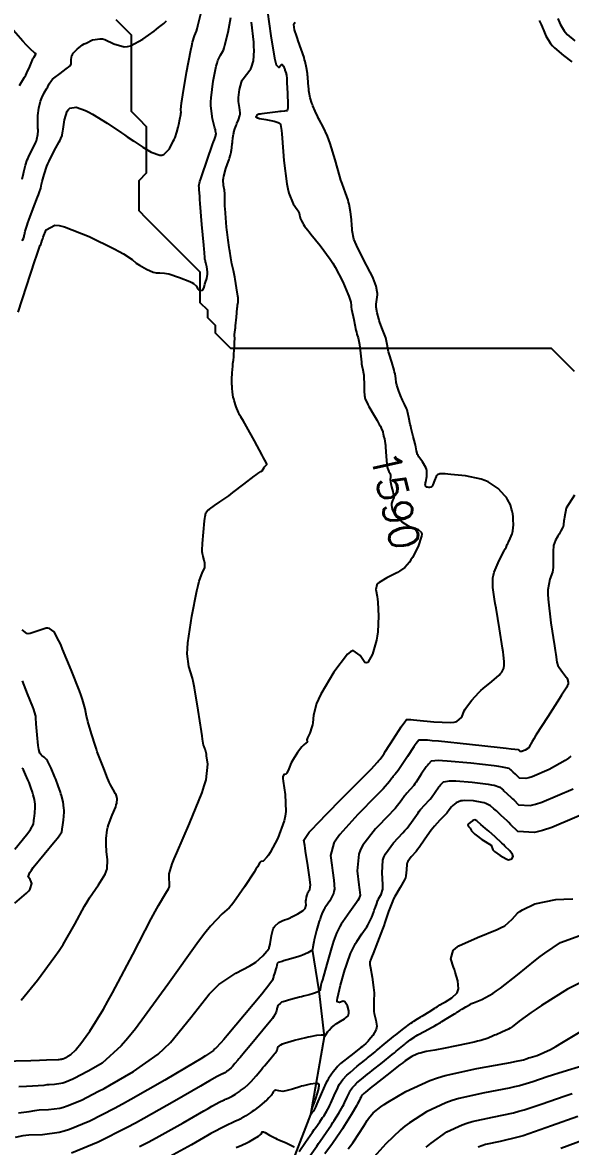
# Model space of a CAD drawing. Header units: metres. Extents: x 837117 to 838479, y 1189012 to 1191015.
# Drawn here: x 837614.8 to 837686.6, y 1190327.7 to 1190474.6 of the extents above; entities that cross this region are included whole.
import ezdxf

# ---------------------------------------------------------------- set-up
doc = ezdxf.new("R2010")
doc.units = ezdxf.units.M
doc.header["$LTSCALE"] = 0.3
for name, color, linetype in [('COTAS 10', 1, 'Continuous'), ('COTAS INT', 252, 'Continuous'), ('DRENAJE', 5, 'Continuous')]:
    doc.layers.add(name, color=color, linetype=linetype)
doc.styles.get("Standard").update_dxf_attribs({"font": 'simplex.shx'})

msp = doc.modelspace()

# ---------------------------------------------------------------- linework, layer by layer
at = {"layer": 'COTAS 10'}
for points in [[(837646.9, 1190476.05), (837647.34, 1190472.89), (837647.8, 1190469.98), (837647.92, 1190469.47), (837648.03, 1190469.09), (837648.39, 1190468.77), (837648.68, 1190469.11), (837648.74, 1190469.15), (837648.8, 1190469.15), (837648.98, 1190468.93), (837649.1, 1190468.58), (837649.14, 1190468.49), (837649.17, 1190468.41), (837649.25, 1190468.17), (837649.31, 1190467.98), (837649.33, 1190467.93), (837649.34, 1190467.89), (837649.37, 1190467.75), (837649.41, 1190467.3), (837649.42, 1190467.06), (837649.43, 1190466.78), (837649.5, 1190465.34), (837649.54, 1190463.92), (837649.54, 1190463.66), (837649.54, 1190463.44), (837649.48, 1190463.1), (837649.37, 1190463.1), (837649.33, 1190463.09), (837649.29, 1190463.09), (837649.1, 1190463.06), (837648.67, 1190463.01), (837648.48, 1190462.99), (837648.25, 1190462.96), (837647.18, 1190462.84), (837646.14, 1190462.71), (837645.93, 1190462.67), (837645.77, 1190462.64), (837645.48, 1190462.54), (837645.44, 1190462.44), (837645.43, 1190462.42), (837645.42, 1190462.39), (837645.38, 1190462.3), (837645.56, 1190462.19), (837645.69, 1190462.15), (837645.85, 1190462.11), (837646.68, 1190461.94), (837647.56, 1190461.77), (837647.75, 1190461.73), (837647.91, 1190461.69), (837648.28, 1190461.56), (837648.45, 1190461.46), (837648.49, 1190461.43), (837648.53, 1190461.4), (837648.6, 1190461.31), (837648.7, 1190460.54), (837648.75, 1190460.08), (837648.8, 1190459.52), (837649.04, 1190456.61), (837649.4, 1190453.56), (837649.53, 1190452.9), (837649.67, 1190452.33), (837650.26, 1190450.94), (837650.79, 1190450.19), (837650.89, 1190450.03), (837650.97, 1190449.88), (837651.09, 1190449.5), (837651.12, 1190449.22), (837651.15, 1190449.14), (837651.18, 1190449.05), (837651.33, 1190448.71), (837651.51, 1190448.39), (837651.56, 1190448.31), (837651.6, 1190448.24), (837651.75, 1190448.02), (837652.14, 1190447.52), (837652.34, 1190447.27), (837652.58, 1190446.97), (837653.77, 1190445.5), (837655.11, 1190443.69), (837655.44, 1190443.17), (837655.75, 1190442.66), (837656.73, 1190440.75), (837657.41, 1190439.17), (837657.54, 1190438.85), (837657.64, 1190438.59), (837657.78, 1190438.09), (837657.82, 1190437.64), (837657.85, 1190437.41), (837657.9, 1190437.14), (837658.17, 1190435.79), (837658.47, 1190434.42), (837658.54, 1190434.14), (837658.6, 1190433.91), (837658.74, 1190433.4), (837658.84, 1190432.96), (837658.88, 1190432.76), (837658.91, 1190432.53), (837659.04, 1190431.4), (837659.18, 1190430.25), (837659.21, 1190430), (837659.25, 1190429.78), (837659.37, 1190429.24), (837659.46, 1190428.74), (837659.48, 1190428.54), (837659.49, 1190428.31), (837659.53, 1190427.29), (837659.56, 1190426.28), (837659.57, 1190426.07), (837659.59, 1190425.88), (837659.68, 1190425.41), (837659.92, 1190424.91), (837660.04, 1190424.7), (837660.17, 1190424.45), (837660.85, 1190423.27), (837661.22, 1190422.62), (837661.52, 1190422.09), (837661.66, 1190421.84), (837661.77, 1190421.62), (837661.97, 1190421.1), (837662.04, 1190420.77), (837662.06, 1190420.67), (837662.08, 1190420.57), (837662.18, 1190420.19), (837662.28, 1190419.6), (837662.31, 1190419.38), (837662.33, 1190419.12), (837662.41, 1190417.96), (837662.51, 1190416.83), (837662.55, 1190416.59), (837662.59, 1190416.39), (837662.78, 1190415.92), (837662.94, 1190415.66), (837662.96, 1190415.59), (837662.98, 1190415.51), (837662.98, 1190415.23), (837662.96, 1190414.86), (837662.98, 1190414.72), (837663, 1190414.57), (837663.13, 1190413.93), (837663.29, 1190413.3), (837663.35, 1190413.04), (837663.43, 1190412.75), (837663.43, 1190412.54), (837663.41, 1190412.47), (837663.39, 1190412.4), (837663.24, 1190412.13), (837663.11, 1190411.77), (837663.1, 1190411.65), (837663.1, 1190411.52), (837663.19, 1190410.97), (837663.49, 1190410.36), (837663.62, 1190410.18), (837663.77, 1190410.01), (837664.47, 1190409.36), (837665.3, 1190408.81), (837665.53, 1190408.7), (837665.76, 1190408.6), (837666.57, 1190408.39), (837667.06, 1190407.98), (837667.08, 1190407.76), (837667.06, 1190407.49), (837666.59, 1190406.13), (837665.85, 1190404.7), (837665.66, 1190404.38), (837665.48, 1190404.1), (837664.86, 1190403.39), (837664.16, 1190402.89), (837663.91, 1190402.74), (837663.64, 1190402.59), (837662.49, 1190402.03), (837661.49, 1190401.44), (837661.31, 1190401.28), (837661.18, 1190401.11), (837661.08, 1190400.52), (837661.24, 1190399.61), (837661.28, 1190399.26), (837661.31, 1190398.85), (837661.4, 1190397.02), (837661.33, 1190394.96), (837661.25, 1190394.41), (837661.16, 1190393.88), (837660.65, 1190392.06), (837660, 1190390.98), (837659.82, 1190390.91), (837659.64, 1190390.94), (837659.01, 1190391.88), (837658.1, 1190392.51), (837657.75, 1190392.35), (837657.35, 1190392.04), (837655.55, 1190389.69), (837653.87, 1190386.81), (837653.55, 1190386.17), (837653.3, 1190385.6), (837652.89, 1190384.08), (837652.82, 1190383.06), (837652.77, 1190382.8), (837652.71, 1190382.55), (837652.41, 1190381.72), (837652.13, 1190381.09), (837652.08, 1190380.97), (837652.05, 1190380.86), (837652.07, 1190380.67), (837652.12, 1190380.6), (837652.11, 1190380.58), (837652.09, 1190380.56), (837651.94, 1190380.47), (837651.64, 1190380.21), (837651.52, 1190380.08), (837651.39, 1190379.93), (837650.81, 1190379.18), (837650.23, 1190378.3), (837650.1, 1190378.07), (837649.98, 1190377.85), (837649.66, 1190377.07), (837649.41, 1190376.51), (837649.34, 1190376.42), (837649.27, 1190376.35), (837649.01, 1190376.33), (837648.88, 1190376.03), (837648.89, 1190375.78), (837648.92, 1190375.46), (837649.19, 1190373.72), (837649.29, 1190371.49), (837649.21, 1190370.87), (837649.08, 1190370.25), (837648.22, 1190367.98), (837647.23, 1190366.14), (837647.01, 1190365.78), (837646.82, 1190365.49), (837646.33, 1190365), (837646.07, 1190364.94), (837646.02, 1190364.92), (837645.97, 1190364.89), (837645.89, 1190364.8), (837645.57, 1190364.25), (837645.38, 1190363.94), (837645.14, 1190363.56), (837643.89, 1190361.62), (837642.49, 1190359.63), (837642.16, 1190359.22), (837641.86, 1190358.87), (837640.95, 1190358.12), (837639.41, 1190356.49), (837638.7, 1190355.58), (837637.87, 1190354.47), (837633.84, 1190348.84), (837629.59, 1190343.05), (837628.61, 1190341.86), (837627.72, 1190340.83), (837625.25, 1190338.58), (837623.51, 1190337.59), (837623.08, 1190337.35), (837622.68, 1190337.13), (837621.42, 1190336.49), (837620.37, 1190336.06), (837620.1, 1190335.97), (837619.84, 1190335.91), (837619, 1190335.79), (837618.3, 1190335.76), (837618.14, 1190335.75), (837618, 1190335.74), (837617.59, 1190335.65), (837616.14, 1190335.55), (837615.33, 1190335.51), (837614.35, 1190335.48)], [(837614.41, 1190466.39), (837615.09, 1190467.49), (837615.25, 1190467.77), (837615.39, 1190468.04), (837615.78, 1190468.9), (837616.03, 1190469.53), (837616.08, 1190469.65), (837616.12, 1190469.75), (837616.19, 1190469.91), (837616.24, 1190469.98), (837616.27, 1190470.02), (837616.3, 1190470.06), (837616.45, 1190470.3), (837616.56, 1190470.52), (837616.57, 1190470.56), (837616.56, 1190470.59), (837616.47, 1190470.6), (837615.76, 1190471.25), (837615.36, 1190471.67), (837614.88, 1190472.2), (837612.44, 1190475)], [(837690.02, 1190371.9), (837684.09, 1190369.38), (837682.88, 1190368.99), (837681.85, 1190368.73), (837679.65, 1190368.87), (837678.71, 1190369.8), (837678.47, 1190370.03), (837678.24, 1190370.26), (837677.48, 1190370.97), (837676.84, 1190371.56), (837676.68, 1190371.7), (837676.53, 1190371.83), (837676.06, 1190372.23), (837675.48, 1190372.54), (837675.25, 1190372.61), (837674.99, 1190372.67), (837673.84, 1190372.86), (837672.68, 1190372.91), (837672.42, 1190372.89), (837672.19, 1190372.86), (837671.56, 1190372.62), (837671.15, 1190372.27), (837671.05, 1190372.18), (837670.95, 1190372.08), (837670.67, 1190371.71), (837670.34, 1190371.27), (837670.21, 1190371.13), (837670.08, 1190370.98), (837669.46, 1190370.35), (837668.73, 1190369.55), (837668.52, 1190369.29), (837668.31, 1190369.02), (837667.5, 1190367.88), (837666.72, 1190366.76), (837666.52, 1190366.49), (837666.33, 1190366.25), (837665.7, 1190365.54), (837665.26, 1190364.94), (837665.18, 1190364.76), (837665.12, 1190364.58), (837665.08, 1190363.87), (837665, 1190363.06), (837664.93, 1190362.81), (837664.82, 1190362.55), (837664.24, 1190361.53), (837663.56, 1190360.38), (837663.39, 1190360.05), (837663.24, 1190359.71), (837662.74, 1190358.42), (837662.25, 1190356.98), (837662.1, 1190356.55), (837661.94, 1190356.11), (837661.29, 1190354.38), (837660.71, 1190352.9), (837660.6, 1190352.62), (837660.51, 1190352.39), (837660.36, 1190352.02), (837660.34, 1190351.98), (837660.33, 1190351.96), (837660.32, 1190351.94), (837660.28, 1190351.84), (837660.3, 1190351.47), (837660.32, 1190351.27), (837660.36, 1190351.03), (837660.58, 1190349.84), (837660.78, 1190348.46), (837660.81, 1190348.11), (837660.83, 1190347.77), (837660.82, 1190346.62), (837660.8, 1190345.6), (837660.82, 1190345.34), (837660.85, 1190345.08), (837661.06, 1190344.21), (837661.18, 1190343.4), (837661.15, 1190343.18), (837661.09, 1190342.96), (837660.66, 1190342.21), (837660.16, 1190341.59), (837660.06, 1190341.47), (837659.97, 1190341.36), (837659.77, 1190341.14), (837659.46, 1190340.89), (837659.3, 1190340.76), (837659.11, 1190340.61), (837658.17, 1190339.88), (837657.21, 1190339.13), (837657.01, 1190338.97), (837656.83, 1190338.83), (837656.45, 1190338.52), (837656.17, 1190338.26), (837656.07, 1190338.15), (837655.96, 1190338.02), (837655.47, 1190337.45), (837654.89, 1190336.59), (837654.72, 1190336.29), (837654.54, 1190335.96), (837653.89, 1190334.56), (837653.35, 1190333.27), (837653.24, 1190333.02), (837653.15, 1190332.82), (837652.99, 1190332.46), (837652.96, 1190332.41), (837652.95, 1190332.39), (837652.94, 1190332.37), (837652.89, 1190332.31), (837652.83, 1190332.23), (837652.81, 1190332.2), (837652.79, 1190332.17), (837652.69, 1190332.02), (837652.59, 1190331.9), (837652.58, 1190331.89), (837652.56, 1190331.88), (837652.55, 1190331.93), (837652.6, 1190332.14), (837652.63, 1190332.24), (837652.66, 1190332.35), (837652.84, 1190332.9), (837653.07, 1190333.56), (837653.13, 1190333.75), (837653.2, 1190333.95), (837653.42, 1190334.66), (837653.59, 1190335.28), (837653.62, 1190335.42), (837653.64, 1190335.53), (837653.65, 1190335.8), (837653.45, 1190335.91), (837653.34, 1190335.91), (837653.2, 1190335.91), (837652.49, 1190335.81), (837651.6, 1190335.62), (837651.35, 1190335.56), (837651.1, 1190335.49), (837650.15, 1190335.19), (837649.28, 1190334.94), (837649.08, 1190334.91), (837648.89, 1190334.89), (837648.35, 1190334.95), (837647.97, 1190335.03), (837647.89, 1190335.02), (837647.81, 1190335.01), (837647.63, 1190334.84), (837647.52, 1190334.62), (837647.49, 1190334.57), (837647.47, 1190334.53), (837647.39, 1190334.41), (837647.31, 1190334.3), (837647.27, 1190334.26), (837647.24, 1190334.21), (837647.08, 1190334.02), (837646.78, 1190333.73), (837646.66, 1190333.62), (837646.51, 1190333.5), (837645.84, 1190332.97), (837645.09, 1190332.4), (837644.89, 1190332.26), (837644.7, 1190332.12), (837644.05, 1190331.68), (837643.46, 1190331.33), (837643.3, 1190331.24), (837643.15, 1190331.16), (837642.62, 1190330.93), (837642.07, 1190330.69), (837641.89, 1190330.62), (837641.71, 1190330.53), (837640.99, 1190330.18), (837639.9, 1190329.59), (837639.48, 1190329.36), (837639.02, 1190329.1), (837636.94, 1190327.9), (837634.04, 1190326.31)], [(837688.72, 1190338.38), (837685.02, 1190337.26), (837684.21, 1190337.01), (837683.48, 1190336.78), (837681.62, 1190336.14), (837679.88, 1190335.63), (837679.23, 1190335.47), (837678.51, 1190335.32), (837675.31, 1190334.71), (837671.91, 1190333.94), (837671.06, 1190333.68), (837670.25, 1190333.4), (837667.68, 1190332.23), (837665.46, 1190330.78), (837664.87, 1190330.34), (837664.31, 1190329.87), (837662.37, 1190328.01), (837660.8, 1190326.28)]]:
    msp.add_lwpolyline(points, dxfattribs=at)
at = {"layer": 'COTAS INT'}
for points in [[(837614.24, 1190436.76), (837615.34, 1190440.12), (837616.45, 1190443.46), (837616.66, 1190444.1), (837616.84, 1190444.63), (837617.15, 1190445.51), (837617.2, 1190445.59), (837617.21, 1190445.61), (837617.22, 1190445.62), (837617.24, 1190445.67), (837617.26, 1190445.73), (837617.26, 1190445.75), (837617.27, 1190445.77), (837617.29, 1190445.87), (837617.41, 1190446.2), (837617.47, 1190446.36), (837617.54, 1190446.56), (837617.92, 1190447.55), (837619.07, 1190448.14), (837619.63, 1190448.09), (837620.3, 1190447.94), (837623.56, 1190446.65), (837626.82, 1190445.03), (837627.47, 1190444.68), (837628.03, 1190444.38), (837629.16, 1190443.64), (837629.71, 1190443.17), (837629.91, 1190443.04), (837630.12, 1190442.9), (837631.03, 1190442.39), (837631.93, 1190442), (837632.13, 1190441.94), (837632.32, 1190441.89), (837632.81, 1190441.89), (837633.42, 1190441.88), (837633.68, 1190441.83), (837633.98, 1190441.76), (837635.38, 1190441.32), (837636.73, 1190440.79), (837636.99, 1190440.66), (837637.21, 1190440.53), (837637.61, 1190440.15), (837637.74, 1190439.86), (837637.79, 1190439.8), (837637.85, 1190439.75), (837638.1, 1190439.62), (837638.35, 1190439.64), (837638.41, 1190439.68), (837638.46, 1190439.73), (837638.59, 1190440.02), (837638.7, 1190440.44), (837638.73, 1190440.56), (837638.77, 1190440.69), (837638.93, 1190441.18), (837639.04, 1190441.73), (837639.05, 1190441.89), (837639.05, 1190442.05), (837638.95, 1190442.68), (837638.81, 1190443.23), (837638.78, 1190443.34), (837638.76, 1190443.43), (837638.71, 1190443.62), (837638.7, 1190443.71), (837638.7, 1190443.73), (837638.69, 1190443.76), (837638.68, 1190443.85), (837638.62, 1190444.58), (837638.58, 1190445), (837638.54, 1190445.53), (837638.31, 1190448.24), (837638.09, 1190450.97), (837638.04, 1190451.51), (837638.01, 1190451.95), (837637.96, 1190452.77), (837637.96, 1190452.96), (837637.95, 1190453.01), (837637.95, 1190453.06), (837637.91, 1190453.24), (837638.05, 1190453.87), (837638.15, 1190454.2), (837638.28, 1190454.61), (837638.98, 1190456.65), (837639.69, 1190458.67), (837639.82, 1190459.05), (837639.93, 1190459.36), (837640.11, 1190459.86), (837640.11, 1190459.88), (837640.11, 1190459.88), (837640.11, 1190459.89), (837640.12, 1190459.91), (837640.12, 1190459.94), (837640.12, 1190459.95), (837640.12, 1190459.98), (837640.13, 1190460), (837640.13, 1190460.01), (837640.13, 1190460.02), (837640.14, 1190460.04), (837640.15, 1190460.06), (837640.15, 1190460.07), (837640.15, 1190460.07), (837640.16, 1190460.1), (837640.1, 1190460.42), (837640.06, 1190460.61), (837640, 1190460.84), (837639.7, 1190462.06), (837639.48, 1190463.73), (837639.48, 1190464.25), (837639.5, 1190464.8), (837639.77, 1190466.99), (837640.18, 1190468.94), (837640.29, 1190469.34), (837640.39, 1190469.68), (837640.75, 1190470.38), (837641.11, 1190471.02), (837641.21, 1190471.32), (837641.32, 1190471.68), (837641.75, 1190473.39), (837642.07, 1190475.3)], [(837614.79, 1190446.09), (837614.83, 1190446.18), (837614.94, 1190446.42), (837615.02, 1190446.68), (837615.04, 1190446.78), (837615.07, 1190446.89), (837615.18, 1190447.37), (837615.42, 1190448.16), (837615.53, 1190448.46), (837615.65, 1190448.8), (837616.22, 1190450.31), (837616.79, 1190451.79), (837616.9, 1190452.11), (837617, 1190452.38), (837617.2, 1190453), (837617.31, 1190453.49), (837617.36, 1190453.66), (837617.41, 1190453.86), (837617.64, 1190454.75), (837618.01, 1190455.84), (837618.15, 1190456.17), (837618.3, 1190456.51), (837618.98, 1190457.86), (837619.62, 1190459.04), (837619.74, 1190459.27), (837619.84, 1190459.47), (837620.01, 1190459.85), (837620.07, 1190460.24), (837620.1, 1190460.44), (837620.13, 1190460.69), (837620.3, 1190461.91), (837620.66, 1190463.06), (837620.82, 1190463.27), (837621, 1190463.42), (837621.85, 1190463.56), (837623.08, 1190463.12), (837623.5, 1190462.91), (837623.96, 1190462.67), (837625.91, 1190461.46), (837627.77, 1190460.22), (837628.17, 1190459.95), (837628.52, 1190459.71), (837629.38, 1190459.12), (837630.06, 1190458.68), (837630.3, 1190458.52), (837630.55, 1190458.36), (837631.66, 1190457.67), (837632.78, 1190457.28), (837633.05, 1190457.29), (837633.3, 1190457.37), (837634.04, 1190458.11), (837634.56, 1190459.11), (837634.68, 1190459.36), (837634.78, 1190459.59), (837635.02, 1190460.31), (837635.18, 1190460.94), (837635.22, 1190461.13), (837635.27, 1190461.31), (837635.43, 1190462), (837635.54, 1190462.61), (837635.56, 1190462.75), (837635.57, 1190462.88), (837635.55, 1190463.22), (837635.63, 1190464.12), (837635.7, 1190464.6), (837635.79, 1190465.18), (837636.3, 1190468.12), (837636.86, 1190471.04), (837636.98, 1190471.61), (837637.09, 1190472.08), (837637.35, 1190472.9), (837637.59, 1190473.49), (837637.68, 1190473.81), (837637.78, 1190474.19), (837638.23, 1190476.14)], [(837609.91, 1190338.8), (837615.89, 1190338.94), (837617.04, 1190338.97), (837617.97, 1190339), (837619.47, 1190339.05), (837619.56, 1190339.07), (837619.59, 1190339.07), (837619.63, 1190339.07), (837619.78, 1190339.08), (837619.97, 1190339.1), (837620.02, 1190339.12), (837620.08, 1190339.14), (837620.31, 1190339.23), (837620.59, 1190339.37), (837620.67, 1190339.42), (837620.77, 1190339.47), (837621.15, 1190339.69), (837621.78, 1190340.31), (837622.03, 1190340.62), (837622.31, 1190340.98), (837623.61, 1190342.77), (837625.4, 1190345.63), (837625.99, 1190346.66), (837626.62, 1190347.79), (837629.25, 1190352.77), (837631.68, 1190357.45), (837632.19, 1190358.39), (837632.62, 1190359.19), (837633.57, 1190360.79), (837633.93, 1190361.39), (837634, 1190361.54), (837634.04, 1190361.69), (837634.07, 1190362.18), (837634.02, 1190362.64), (837634.01, 1190362.76), (837634, 1190362.89), (837634, 1190363.35), (837634.42, 1190364.64), (837634.68, 1190365.29), (837635, 1190366.06), (837636.68, 1190369.92), (837638.32, 1190373.95), (837638.61, 1190374.84), (837638.84, 1190375.62), (837639.09, 1190377.65), (837638.92, 1190378.77), (837638.89, 1190378.99), (837638.86, 1190379.17), (837638.79, 1190379.49), (837638.76, 1190379.54), (837638.74, 1190379.57), (837638.71, 1190379.64), (837638.69, 1190379.72), (837638.68, 1190379.74), (837638.67, 1190379.76), (837638.64, 1190379.84), (837638.6, 1190379.93), (837638.59, 1190379.97), (837638.58, 1190380), (837638.53, 1190380.15), (837638.39, 1190380.95), (837638.32, 1190381.39), (837638.23, 1190381.94), (837637.81, 1190384.71), (837637.31, 1190387.65), (837637.18, 1190388.31), (837637.05, 1190388.9), (837636.6, 1190390.43), (837636.39, 1190392.1), (837636.42, 1190392.77), (837636.47, 1190393.52), (837636.98, 1190397), (837637.64, 1190400.35), (837637.8, 1190401.03), (837637.94, 1190401.61), (837638.37, 1190402.78), (837638.63, 1190403.24), (837638.67, 1190403.37), (837638.7, 1190403.49), (837638.68, 1190403.94), (837638.58, 1190404.34), (837638.56, 1190404.44), (837638.54, 1190404.53), (837638.46, 1190404.82), (837638.41, 1190405.07), (837638.4, 1190405.14), (837638.38, 1190405.2), (837638.34, 1190405.43), (837638.35, 1190405.96), (837638.36, 1190406.21), (837638.38, 1190406.52), (837638.5, 1190408.01), (837638.65, 1190409.49), (837638.68, 1190409.79), (837638.71, 1190410.04), (837638.81, 1190410.55), (837639.03, 1190410.82), (837639.14, 1190410.92), (837639.28, 1190411.02), (837639.94, 1190411.5), (837640.64, 1190411.97), (837640.79, 1190412.07), (837640.93, 1190412.16), (837641.3, 1190412.39), (837641.83, 1190412.77), (837642.08, 1190412.95), (837642.37, 1190413.17), (837643.77, 1190414.26), (837645.14, 1190415.31), (837645.41, 1190415.51), (837645.63, 1190415.67), (837646.02, 1190415.92), (837646.11, 1190415.96), (837646.15, 1190415.99), (837646.18, 1190416.03), (837646.31, 1190416.23), (837646.46, 1190416.46), (837646.5, 1190416.52), (837646.54, 1190416.57), (837646.68, 1190416.72), (837646.79, 1190416.83), (837646.8, 1190416.85), (837646.81, 1190416.87), (837646.81, 1190416.93), (837646.54, 1190417.42), (837646.38, 1190417.72), (837646.18, 1190418.08), (837645.17, 1190419.95), (837644.14, 1190421.83), (837643.93, 1190422.21), (837643.76, 1190422.51), (837643.41, 1190423.08), (837643.24, 1190423.36), (837643.18, 1190423.49), (837643.11, 1190423.65), (837642.8, 1190424.38), (837642.52, 1190425.22), (837642.46, 1190425.43), (837642.41, 1190425.64), (837642.31, 1190426.31), (837642.28, 1190426.85), (837642.27, 1190426.97), (837642.26, 1190427.07), (837642.23, 1190427.33), (837642.22, 1190427.66), (837642.22, 1190427.81), (837642.23, 1190427.99), (837642.27, 1190428.83), (837642.33, 1190429.7), (837642.35, 1190429.9), (837642.36, 1190430.06), (837642.42, 1190430.5), (837642.47, 1190430.94), (837642.48, 1190431.11), (837642.5, 1190431.3), (837642.55, 1190432.18), (837642.58, 1190433.03), (837642.59, 1190433.21), (837642.59, 1190433.35), (837642.57, 1190433.68), (837642.56, 1190433.83), (837642.56, 1190433.88), (837642.56, 1190433.93), (837642.59, 1190434.1), (837642.65, 1190434.52), (837642.68, 1190434.73), (837642.7, 1190434.96), (837642.81, 1190436.12), (837642.93, 1190437.27), (837642.96, 1190437.5), (837642.98, 1190437.69), (837643.05, 1190438.07), (837643.05, 1190438.43), (837643.03, 1190438.62), (837643, 1190438.84), (837642.84, 1190439.93), (837642.64, 1190441.08), (837642.6, 1190441.34), (837642.55, 1190441.57), (837642.42, 1190442.2), (837642.3, 1190442.73), (837642.26, 1190442.9), (837642.22, 1190443.09), (837642.09, 1190443.86), (837641.94, 1190444.73), (837641.91, 1190444.98), (837641.87, 1190445.24), (837641.73, 1190446.19), (837641.6, 1190447.24), (837641.57, 1190447.55), (837641.53, 1190447.87), (837641.42, 1190449.11), (837641.33, 1190450.3), (837641.32, 1190450.59), (837641.31, 1190450.86), (837641.3, 1190451.68), (837641.29, 1190452.36), (837641.27, 1190452.54), (837641.25, 1190452.73), (837641.13, 1190453.35), (837641.09, 1190454.05), (837641.11, 1190454.29), (837641.16, 1190454.53), (837641.44, 1190455.55), (837641.77, 1190456.51), (837641.85, 1190456.72), (837641.91, 1190456.91), (837642.05, 1190457.36), (837642.12, 1190457.68), (837642.14, 1190457.78), (837642.16, 1190457.89), (837642.22, 1190458.31), (837642.27, 1190458.78), (837642.29, 1190458.92), (837642.31, 1190459.05), (837642.37, 1190459.56), (837642.44, 1190460.05), (837642.47, 1190460.18), (837642.5, 1190460.31), (837642.62, 1190460.73), (837642.77, 1190461.16), (837642.82, 1190461.28), (837642.88, 1190461.42), (837643.11, 1190461.92), (837643.28, 1190462.49), (837643.29, 1190462.66), (837643.3, 1190462.84), (837643.2, 1190463.52), (837643.1, 1190464.31), (837643.1, 1190464.56), (837643.11, 1190464.82), (837643.23, 1190465.86), (837643.5, 1190466.85), (837643.59, 1190467.08), (837643.69, 1190467.28), (837644.14, 1190467.86), (837644.59, 1190468.4), (837644.69, 1190468.59), (837644.79, 1190468.79), (837645.05, 1190469.63), (837645.13, 1190470.98), (837645.11, 1190471.5), (837645.08, 1190472.07), (837644.79, 1190474.68)], [(837614.31, 1190332.09), (837615.71, 1190332.26), (837616.44, 1190332.4), (837616.69, 1190332.43), (837616.98, 1190332.46), (837618.21, 1190332.51), (837619.72, 1190332.71), (837620.18, 1190332.83), (837620.66, 1190332.98), (837622.52, 1190333.75), (837624.77, 1190334.9), (837625.49, 1190335.28), (837626.25, 1190335.71), (837629.36, 1190337.48), (837632.56, 1190339.76), (837633.38, 1190340.5), (837634.18, 1190341.29), (837636.84, 1190344.54), (837639.25, 1190347.59), (837639.89, 1190348.26), (837640.53, 1190348.85), (837642.74, 1190350.36), (837644.59, 1190351.31), (837644.99, 1190351.56), (837645.35, 1190351.8), (837646.28, 1190352.59), (837646.78, 1190353.2), (837646.88, 1190353.32), (837646.96, 1190353.42), (837647.09, 1190353.6), (837647.11, 1190353.66), (837647.11, 1190353.69), (837647.12, 1190353.71), (837647.16, 1190353.82), (837647.22, 1190354.12), (837647.24, 1190354.26), (837647.27, 1190354.43), (837647.39, 1190355.27), (837647.63, 1190356.14), (837647.73, 1190356.33), (837647.84, 1190356.5), (837648.37, 1190356.95), (837648.9, 1190357.21), (837649.03, 1190357.26), (837649.13, 1190357.31), (837649.43, 1190357.42), (837649.77, 1190357.55), (837649.92, 1190357.62), (837650.08, 1190357.7), (837650.85, 1190358.08), (837651.56, 1190358.54), (837651.7, 1190358.67), (837651.8, 1190358.79), (837651.94, 1190359.25), (837651.91, 1190359.69), (837651.92, 1190359.8), (837651.93, 1190359.92), (837652, 1190360.3), (837652.09, 1190360.6), (837652.11, 1190360.67), (837652.13, 1190360.73), (837652.18, 1190360.89), (837652.25, 1190361.01), (837652.28, 1190361.06), (837652.31, 1190361.1), (837652.44, 1190361.29), (837652.5, 1190361.9), (837652.48, 1190362.21), (837652.44, 1190362.58), (837652.18, 1190364.43), (837651.88, 1190366.31), (837651.82, 1190366.7), (837651.77, 1190367.03), (837651.66, 1190367.75), (837652.36, 1190368.76), (837652.81, 1190369.27), (837653.38, 1190369.88), (837656.36, 1190372.91), (837659.38, 1190375.93), (837659.97, 1190376.52), (837660.45, 1190377.01), (837661.3, 1190377.91), (837661.43, 1190378.1), (837661.47, 1190378.15), (837661.51, 1190378.2), (837661.63, 1190378.33), (837661.98, 1190378.81), (837662.15, 1190379.07), (837662.35, 1190379.38), (837663.38, 1190380.96), (837664.39, 1190382.53), (837664.59, 1190382.84), (837664.76, 1190383.09), (837665.07, 1190383.52), (837665.66, 1190383.51), (837666.01, 1190383.48), (837666.44, 1190383.44), (837668.64, 1190383.21), (837670.86, 1190383.12), (837671.3, 1190383.17), (837671.66, 1190383.25), (837672.33, 1190383.81), (837672.64, 1190384.62), (837672.77, 1190384.86), (837672.93, 1190385.11), (837673.64, 1190386.05), (837674.55, 1190387.03), (837674.83, 1190387.29), (837675.11, 1190387.56), (837676.24, 1190388.49), (837677.21, 1190389.31), (837677.4, 1190389.51), (837677.55, 1190389.69), (837677.82, 1190390.22), (837677.85, 1190390.61), (837677.85, 1190390.71), (837677.86, 1190390.81), (837677.88, 1190391.11), (837677.79, 1190391.92), (837677.73, 1190392.34), (837677.65, 1190392.84), (837677.25, 1190395.37), (837676.8, 1190398.07), (837676.7, 1190398.68), (837676.61, 1190399.24), (837676.37, 1190400.78), (837676.39, 1190402.03), (837676.46, 1190402.4), (837676.57, 1190402.79), (837677.21, 1190404.28), (837677.88, 1190405.56), (837678.01, 1190405.81), (837678.11, 1190406.01), (837678.27, 1190406.37), (837678.33, 1190406.53), (837678.37, 1190406.61), (837678.42, 1190406.7), (837678.67, 1190407.17), (837678.92, 1190407.78), (837678.97, 1190407.97), (837679.01, 1190408.17), (837679.07, 1190408.95), (837679.06, 1190409.67), (837679.05, 1190409.84), (837679.04, 1190409.99), (837678.99, 1190410.38), (837678.91, 1190410.74), (837678.88, 1190410.87), (837678.84, 1190411), (837678.68, 1190411.57), (837678.32, 1190412.29), (837678.16, 1190412.52), (837677.97, 1190412.75), (837677.08, 1190413.7), (837675.77, 1190414.58), (837675.33, 1190414.77), (837674.84, 1190414.94), (837672.8, 1190415.35), (837670.89, 1190415.56), (837670.5, 1190415.6), (837670.16, 1190415.62), (837669.44, 1190415.65), (837669.13, 1190415.48), (837669.05, 1190415.39), (837668.98, 1190415.29), (837668.74, 1190414.74), (837668.53, 1190414.2), (837668.48, 1190414.09), (837668.43, 1190414.01), (837668.25, 1190413.87), (837668.09, 1190413.86), (837668.04, 1190413.86), (837668, 1190413.86), (837667.83, 1190413.87), (837667.69, 1190413.9), (837667.66, 1190413.91), (837667.64, 1190413.93), (837667.58, 1190414.02), (837667.55, 1190414.11), (837667.55, 1190414.13), (837667.55, 1190414.15), (837667.53, 1190414.19), (837667.56, 1190414.37), (837667.58, 1190414.47), (837667.6, 1190414.6), (837667.73, 1190415.26), (837667.74, 1190416.04), (837667.69, 1190416.26), (837667.62, 1190416.47), (837667.17, 1190417.2), (837666.68, 1190417.85), (837666.59, 1190418.01), (837666.51, 1190418.16), (837666.38, 1190418.62), (837666.3, 1190419.15), (837666.26, 1190419.34), (837666.21, 1190419.56), (837665.97, 1190420.52), (837665.7, 1190421.56), (837665.64, 1190421.84), (837665.58, 1190422.1), (837665.4, 1190423.01), (837665.22, 1190423.79), (837665.16, 1190423.98), (837665.1, 1190424.16), (837664.84, 1190424.72), (837664.55, 1190425.27), (837664.47, 1190425.46), (837664.38, 1190425.65), (837664.08, 1190426.44), (837663.82, 1190427.23), (837663.77, 1190427.42), (837663.73, 1190427.59), (837663.67, 1190428.11), (837663.58, 1190428.71), (837663.53, 1190428.93), (837663.47, 1190429.17), (837663.14, 1190430.23), (837662.81, 1190431.32), (837662.74, 1190431.58), (837662.68, 1190431.82), (837662.55, 1190432.53), (837662.42, 1190433.19), (837662.36, 1190433.4), (837662.29, 1190433.62), (837661.95, 1190434.5), (837661.6, 1190435.42), (837661.52, 1190435.66), (837661.44, 1190435.9), (837661.23, 1190436.7), (837661.13, 1190437.44), (837661.12, 1190437.63), (837661.12, 1190437.81), (837661.2, 1190438.41), (837661.27, 1190439.02), (837661.27, 1190439.21), (837661.25, 1190439.41), (837661.1, 1190440.17), (837660.71, 1190441.22), (837660.54, 1190441.59), (837660.34, 1190442), (837659.41, 1190443.75), (837658.52, 1190445.52), (837658.34, 1190445.94), (837658.2, 1190446.32), (837657.96, 1190447.44), (837657.91, 1190448.36), (837657.89, 1190448.62), (837657.86, 1190448.89), (837657.75, 1190449.88), (837657.57, 1190450.87), (837657.51, 1190451.14), (837657.43, 1190451.41), (837657.09, 1190452.36), (837656.64, 1190453.59), (837656.5, 1190454.03), (837656.35, 1190454.52), (837655.74, 1190456.68), (837655.1, 1190458.83), (837654.93, 1190459.32), (837654.76, 1190459.76), (837654.19, 1190460.98), (837653.69, 1190461.85), (837653.57, 1190462.08), (837653.46, 1190462.3), (837653.11, 1190463.04), (837652.83, 1190463.73), (837652.76, 1190463.92), (837652.7, 1190464.1), (837652.49, 1190464.78), (837652.34, 1190465.49), (837652.31, 1190465.7), (837652.28, 1190465.91), (837652.22, 1190466.72), (837652.16, 1190467.54), (837652.14, 1190467.76), (837652.12, 1190467.98), (837652.01, 1190468.72), (837651.82, 1190469.53), (837651.75, 1190469.78), (837651.67, 1190470.06), (837651.3, 1190471.15), (837650.91, 1190472.26), (837650.81, 1190472.54), (837650.71, 1190472.8), (837650.41, 1190473.67), (837650.35, 1190474.37), (837650.41, 1190474.54), (837650.5, 1190474.69)], [(837614.76, 1190454.14), (837614.93, 1190454.91), (837614.98, 1190455.11), (837615.02, 1190455.31), (837615.2, 1190455.98), (837615.44, 1190456.7), (837615.54, 1190456.92), (837615.64, 1190457.15), (837616.11, 1190458.08), (837616.56, 1190458.98), (837616.64, 1190459.19), (837616.71, 1190459.39), (837616.84, 1190459.98), (837616.85, 1190460.49), (837616.85, 1190460.64), (837616.84, 1190460.79), (837616.81, 1190461.35), (837616.81, 1190462.03), (837616.82, 1190462.24), (837616.84, 1190462.47), (837616.97, 1190463.42), (837617.19, 1190464.36), (837617.26, 1190464.59), (837617.33, 1190464.8), (837617.66, 1190465.45), (837617.98, 1190465.97), (837618.06, 1190466.11), (837618.12, 1190466.23), (837618.31, 1190466.64), (837618.62, 1190467.07), (837618.76, 1190467.22), (837618.93, 1190467.37), (837619.75, 1190467.99), (837620.55, 1190468.57), (837620.71, 1190468.7), (837620.84, 1190468.8), (837621.1, 1190469.04), (837621.17, 1190469.25), (837621.17, 1190469.32), (837621.18, 1190469.42), (837621.17, 1190469.82), (837621.28, 1190470.32), (837621.36, 1190470.46), (837621.46, 1190470.61), (837621.98, 1190471.16), (837622.69, 1190471.7), (837622.9, 1190471.83), (837623.13, 1190471.96), (837623.99, 1190472.37), (837624.98, 1190472.52), (837625.28, 1190472.49), (837625.58, 1190472.41), (837626.78, 1190471.86), (837628.14, 1190471.48), (837628.54, 1190471.52), (837628.96, 1190471.61), (837630.59, 1190472.45), (837632.05, 1190473.52), (837632.36, 1190473.75), (837632.64, 1190473.97), (837633.32, 1190474.52), (837633.68, 1190474.86)], [(837682.46, 1190474.92), (837682.69, 1190474.39), (837682.82, 1190474.08), (837682.88, 1190473.94), (837682.96, 1190473.76), (837683.32, 1190472.9), (837683.94, 1190471.88), (837684.18, 1190471.6), (837684.44, 1190471.32), (837685.61, 1190470.32), (837686.74, 1190469.49)], [(837684.88, 1190475.16), (837685.2, 1190474.41), (837685.72, 1190473.55), (837685.91, 1190473.32), (837686.13, 1190473.09), (837687.1, 1190472.26)], [(837687.08, 1190412.82), (837685.98, 1190411.15), (837685.77, 1190409.95), (837685.73, 1190409.7), (837685.69, 1190409.48), (837685.63, 1190409), (837685.57, 1190408.72), (837685.54, 1190408.64), (837685.5, 1190408.55), (837685.3, 1190408.18), (837685.05, 1190407.76), (837684.97, 1190407.63), (837684.89, 1190407.49), (837684.58, 1190406.96), (837684.34, 1190406.24), (837684.31, 1190405.99), (837684.28, 1190405.73), (837684.29, 1190404.57), (837684.27, 1190403.37), (837684.23, 1190403.07), (837684.17, 1190402.78), (837683.83, 1190401.86), (837683.59, 1190400.47), (837683.59, 1190399.9), (837683.62, 1190399.23), (837683.99, 1190396.13), (837684.45, 1190393.12), (837684.54, 1190392.51), (837684.62, 1190392.01), (837684.77, 1190391), (837684.9, 1190390.57), (837684.97, 1190390.44), (837685.06, 1190390.29), (837685.48, 1190389.71), (837685.9, 1190389.17), (837685.99, 1190389.05), (837686.05, 1190388.95), (837686.17, 1190388.73), (837686.19, 1190388.6), (837686.2, 1190388.57), (837686.21, 1190388.53), (837686.22, 1190388.39), (837686.23, 1190388.25), (837686.22, 1190388.21), (837686.22, 1190388.17), (837686.18, 1190388.05), (837686.13, 1190387.94), (837686.12, 1190387.9), (837686.1, 1190387.87), (837686.05, 1190387.75), (837685.64, 1190387.08), (837685.39, 1190386.7), (837685.1, 1190386.24), (837683.56, 1190383.85), (837682.03, 1190381.47), (837681.74, 1190381), (837681.51, 1190380.62), (837681.15, 1190379.94), (837681.08, 1190379.79), (837681.02, 1190379.75), (837680.96, 1190379.7), (837680.61, 1190379.51), (837680.25, 1190379.35), (837680.18, 1190379.33), (837680.11, 1190379.31), (837679.98, 1190379.32), (837679.92, 1190379.38), (837679.91, 1190379.39), (837679.89, 1190379.41), (837679.85, 1190379.45), (837679.81, 1190379.49), (837679.8, 1190379.49), (837679.79, 1190379.5), (837679.76, 1190379.53), (837678.76, 1190379.65), (837678.13, 1190379.72), (837677.36, 1190379.81), (837673.32, 1190380.25), (837669.25, 1190380.67), (837668.46, 1190380.74), (837667.81, 1190380.79), (837666.69, 1190380.79), (837666.36, 1190380.39), (837666.21, 1190380.18), (837666.03, 1190379.92), (837665.2, 1190378.65), (837664.35, 1190377.35), (837664.16, 1190377.08), (837664, 1190376.85), (837663.59, 1190376.34), (837663.31, 1190376.04), (837663.23, 1190375.94), (837663.15, 1190375.83), (837662.85, 1190375.4), (837662.02, 1190374.45), (837661.61, 1190374.01), (837661.12, 1190373.51), (837658.7, 1190371.07), (837656.36, 1190368.48), (837655.93, 1190367.88), (837655.59, 1190367.32), (837655.14, 1190365.73), (837655.3, 1190364.47), (837655.35, 1190364.12), (837655.4, 1190363.76), (837655.59, 1190362.5), (837655.64, 1190361.31), (837655.59, 1190361.02), (837655.52, 1190360.74), (837655.06, 1190359.82), (837654.53, 1190359.07), (837654.41, 1190358.9), (837654.31, 1190358.73), (837654.05, 1190358.24), (837653.83, 1190357.63), (837653.76, 1190357.39), (837653.67, 1190357.12), (837653.32, 1190355.9), (837653, 1190354.71), (837652.94, 1190354.45), (837652.9, 1190354.23), (837652.84, 1190353.73), (837652.76, 1190353.44), (837652.7, 1190353.36), (837652.61, 1190353.28), (837652.17, 1190352.99), (837651.48, 1190352.7), (837651.25, 1190352.61), (837651, 1190352.53), (837649.95, 1190352.21), (837648.98, 1190351.94), (837648.79, 1190351.88), (837648.62, 1190351.83), (837648.3, 1190351.72), (837648.2, 1190351.64), (837648.17, 1190351.6), (837648.15, 1190351.57), (837648.11, 1190351.4), (837648.05, 1190351.13), (837648.02, 1190351.03), (837647.99, 1190350.92), (837647.84, 1190350.42), (837647.69, 1190349.93), (837647.66, 1190349.81), (837647.63, 1190349.71), (837647.55, 1190349.42), (837646.95, 1190348.6), (837646.6, 1190348.15), (837646.16, 1190347.61), (837643.88, 1190344.88), (837641.6, 1190342.18), (837641.15, 1190341.66), (837640.78, 1190341.24), (837640.14, 1190340.54), (837640.03, 1190340.46), (837639.99, 1190340.43), (837639.96, 1190340.4), (837639.83, 1190340.24), (837638.78, 1190339.53), (837638.16, 1190339.15), (837637.4, 1190338.69), (837633.46, 1190336.37), (837628.99, 1190333.82), (837627.9, 1190333.22), (837626.86, 1190332.66), (837623.63, 1190331), (837620.95, 1190329.9), (837620.26, 1190329.68), (837619.6, 1190329.51), (837617.43, 1190329.22), (837615.65, 1190329.15), (837615.24, 1190329.11), (837614.87, 1190329.07), (837613.84, 1190328.86)], [(837614.65, 1190346.81), (837616.78, 1190349.42), (837619.06, 1190352.5), (837619.61, 1190353.31), (837620.12, 1190354.09), (837621.66, 1190356.76), (837622.93, 1190359.09), (837623.27, 1190359.66), (837623.6, 1190360.2), (837624.76, 1190361.88), (837625.62, 1190363.28), (837625.77, 1190363.64), (837625.88, 1190363.99), (837625.96, 1190365.16), (837625.82, 1190366.25), (837625.8, 1190366.55), (837625.78, 1190366.85), (837625.78, 1190367.95), (837625.92, 1190369.08), (837626, 1190369.41), (837626.09, 1190369.74), (837626.56, 1190370.99), (837627.02, 1190372.1), (837627.1, 1190372.35), (837627.16, 1190372.56), (837627.23, 1190373.12), (837627.11, 1190373.54), (837627.06, 1190373.67), (837626.99, 1190373.8), (837626.69, 1190374.34), (837626.34, 1190374.95), (837626.25, 1190375.13), (837626.16, 1190375.32), (837625.86, 1190376.07), (837625.55, 1190376.87), (837625.46, 1190377.1), (837625.37, 1190377.34), (837625.02, 1190378.21), (837624.61, 1190379.28), (837624.49, 1190379.64), (837624.36, 1190380.02), (837623.85, 1190381.65), (837623.39, 1190383.25), (837623.29, 1190383.62), (837623.2, 1190383.96), (837623.01, 1190384.91), (837622.66, 1190386.14), (837622.48, 1190386.66), (837622.27, 1190387.25), (837621.21, 1190389.99), (837620.07, 1190392.72), (837619.82, 1190393.3), (837619.59, 1190393.81), (837618.96, 1190394.99), (837618.35, 1190395.42), (837618.14, 1190395.45), (837617.9, 1190395.44), (837616.86, 1190395.08), (837615.82, 1190394.74), (837615.58, 1190394.73), (837615.37, 1190394.77), (837614.77, 1190395.24)], [(837613.81, 1190359.51), (837615.35, 1190360.8), (837615.63, 1190361.09), (837615.84, 1190361.35), (837616.06, 1190362.06), (837615.86, 1190362.51), (837615.81, 1190362.61), (837615.75, 1190362.71), (837615.57, 1190362.95), (837615.78, 1190363.51), (837615.98, 1190363.8), (837616.23, 1190364.15), (837617.66, 1190365.91), (837619.11, 1190367.66), (837619.39, 1190368), (837619.62, 1190368.28), (837619.98, 1190368.8), (837620.02, 1190369.11), (837620.03, 1190369.26), (837620.06, 1190369.45), (837620.18, 1190370.35), (837620.26, 1190371.39), (837620.26, 1190371.65), (837620.24, 1190371.91), (837620.13, 1190372.75), (837619.92, 1190373.55), (837619.85, 1190373.78), (837619.78, 1190374), (837619.49, 1190374.84), (837619.16, 1190375.7), (837619.06, 1190375.95), (837618.96, 1190376.2), (837618.56, 1190377.14), (837618.17, 1190377.95), (837618.07, 1190378.12), (837617.97, 1190378.27), (837617.64, 1190378.6), (837617.36, 1190378.79), (837617.3, 1190378.84), (837617.24, 1190378.9), (837617.09, 1190379.1), (837616.96, 1190379.6), (837616.92, 1190379.84), (837616.88, 1190380.12), (837616.73, 1190381.52), (837616.61, 1190382.93), (837616.59, 1190383.21), (837616.57, 1190383.45), (837616.56, 1190383.95), (837616.41, 1190384.52), (837616.31, 1190384.81), (837616.18, 1190385.15), (837615.49, 1190386.86), (837614.8, 1190388.56)], [(837686.59, 1190378.72), (837686.27, 1190378.44), (837685.87, 1190378.15), (837683.75, 1190376.97), (837681.53, 1190376.03), (837681.08, 1190375.88), (837680.69, 1190375.78), (837679.87, 1190375.84), (837679.52, 1190376.19), (837679.43, 1190376.27), (837679.34, 1190376.36), (837679.06, 1190376.62), (837678.82, 1190376.84), (837678.76, 1190376.9), (837678.7, 1190376.94), (837678.53, 1190377.09), (837677.66, 1190377.28), (837677.17, 1190377.35), (837676.57, 1190377.43), (837673.49, 1190377.79), (837670.39, 1190378.08), (837669.78, 1190378.12), (837669.27, 1190378.14), (837668.31, 1190378.07), (837667.95, 1190377.68), (837667.82, 1190377.51), (837667.67, 1190377.31), (837667.02, 1190376.34), (837666.34, 1190375.33), (837666.18, 1190375.1), (837666.03, 1190374.89), (837665.55, 1190374.34), (837665.12, 1190373.88), (837664.99, 1190373.72), (837664.87, 1190373.56), (837664.4, 1190372.89), (837663.59, 1190371.88), (837663.25, 1190371.51), (837662.86, 1190371.09), (837661.03, 1190369.23), (837659.35, 1190367.09), (837659.06, 1190366.49), (837658.83, 1190365.89), (837658.62, 1190363.72), (837658.84, 1190361.9), (837658.88, 1190361.53), (837658.92, 1190361.22), (837659.01, 1190360.56), (837658.83, 1190360.05), (837658.71, 1190359.83), (837658.55, 1190359.57), (837657.68, 1190358.35), (837656.75, 1190357.05), (837656.54, 1190356.74), (837656.36, 1190356.45), (837655.91, 1190355.58), (837655.53, 1190354.52), (837655.4, 1190354.1), (837655.26, 1190353.64), (837654.64, 1190351.51), (837654.07, 1190349.49), (837653.97, 1190349.1), (837653.88, 1190348.78), (837653.76, 1190348.2), (837653.72, 1190348.08), (837653.69, 1190348.05), (837653.66, 1190348.02), (837653.48, 1190347.9), (837653.17, 1190347.77), (837653.05, 1190347.74), (837652.92, 1190347.69), (837652.35, 1190347.52), (837651.58, 1190347.32), (837651.32, 1190347.25), (837651.06, 1190347.19), (837649.94, 1190346.91), (837648.94, 1190346.61), (837648.74, 1190346.53), (837648.57, 1190346.44), (837648.25, 1190346.13), (837648.16, 1190345.81), (837648.13, 1190345.71), (837648.1, 1190345.62), (837648.01, 1190345.25), (837647.69, 1190344.65), (837647.52, 1190344.41), (837647.31, 1190344.14), (837646.29, 1190342.87), (837644.63, 1190340.9), (837643.87, 1190340), (837643.29, 1190339.3), (837643.15, 1190339.14), (837643.02, 1190338.98), (837642.62, 1190338.51), (837642.31, 1190338.15), (837642.22, 1190338.06), (837642.14, 1190337.98), (837641.88, 1190337.74), (837641.63, 1190337.56), (837641.57, 1190337.51), (837641.51, 1190337.47), (837641.3, 1190337.33), (837641.11, 1190337.22), (837641.06, 1190337.19), (837641.01, 1190337.16), (837640.84, 1190337.09), (837640.66, 1190337.01), (837640.61, 1190336.99), (837640.55, 1190336.96), (837640.32, 1190336.85), (837639.31, 1190336.28), (837638.76, 1190335.96), (837638.1, 1190335.57), (837634.73, 1190333.61), (837630.69, 1190331.33), (837629.6, 1190330.74), (837628.52, 1190330.16), (837624.73, 1190328.26), (837621.24, 1190326.81)], [(837613.82, 1190366.56), (837615.34, 1190368.42), (837615.63, 1190368.8), (837615.86, 1190369.12), (837616.25, 1190369.82), (837616.29, 1190370.25), (837616.31, 1190370.4), (837616.33, 1190370.57), (837616.42, 1190371.28), (837616.48, 1190372.05), (837616.48, 1190372.25), (837616.47, 1190372.44), (837616.38, 1190373.07), (837616.22, 1190373.66), (837616.18, 1190373.82), (837616.12, 1190373.99), (837615.91, 1190374.61), (837615.67, 1190375.25), (837615.59, 1190375.44), (837615.52, 1190375.62), (837615.22, 1190376.32), (837614.93, 1190376.92), (837614.85, 1190377.04), (837614.78, 1190377.15)], [(837630.15, 1190327.66), (837631.26, 1190328.23), (837632.32, 1190328.79), (837635.84, 1190330.76), (837638.56, 1190332.34), (837639.12, 1190332.66), (837639.6, 1190332.94), (837640.66, 1190333.51), (837641.13, 1190333.75), (837641.25, 1190333.8), (837641.37, 1190333.85), (837641.73, 1190334.01), (837642.08, 1190334.16), (837642.18, 1190334.22), (837642.28, 1190334.27), (837642.68, 1190334.51), (837643.11, 1190334.8), (837643.23, 1190334.89), (837643.36, 1190334.98), (837643.86, 1190335.35), (837644.41, 1190335.84), (837644.58, 1190336), (837644.75, 1190336.18), (837645.4, 1190336.93), (837646.1, 1190337.76), (837646.29, 1190337.99), (837646.49, 1190338.23), (837647.2, 1190339.07), (837647.78, 1190339.76), (837647.89, 1190339.9), (837647.98, 1190340), (837648.13, 1190340.19), (837648.16, 1190340.27), (837648.17, 1190340.32), (837648.18, 1190340.37), (837648.25, 1190340.65), (837648.63, 1190340.99), (837648.85, 1190341.09), (837649.11, 1190341.2), (837650.44, 1190341.58), (837651.89, 1190341.93), (837652.22, 1190342.01), (837652.52, 1190342.08), (837653.36, 1190342.25), (837653.89, 1190342.3), (837653.99, 1190342.29), (837654.08, 1190342.28), (837654.25, 1190342.13), (837654.33, 1190342.04), (837654.36, 1190342.06), (837654.4, 1190342.09), (837654.57, 1190342.35), (837654.8, 1190342.72), (837654.87, 1190342.81), (837654.94, 1190342.91), (837655.25, 1190343.23), (837655.64, 1190343.54), (837655.76, 1190343.63), (837655.89, 1190343.72), (837656.44, 1190344.05), (837656.96, 1190344.37), (837657.07, 1190344.45), (837657.17, 1190344.53), (837657.45, 1190344.78), (837657.55, 1190345.12), (837657.54, 1190345.25), (837657.53, 1190345.4), (837657.35, 1190346.06), (837657.03, 1190346.59), (837656.93, 1190346.65), (837656.81, 1190346.68), (837656.32, 1190346.49), (837656.01, 1190346.59), (837656, 1190346.79), (837656.03, 1190347.08), (837656.43, 1190348.78), (837657.02, 1190350.77), (837657.17, 1190351.24), (837657.31, 1190351.67), (837657.77, 1190352.93), (837658.26, 1190353.95), (837658.41, 1190354.22), (837658.57, 1190354.5), (837659.24, 1190355.47), (837659.88, 1190356.39), (837660.02, 1190356.63), (837660.16, 1190356.87), (837660.53, 1190357.67), (837660.8, 1190358.38), (837660.87, 1190358.57), (837660.94, 1190358.75), (837661.14, 1190359.34), (837661.34, 1190359.88), (837661.41, 1190360.02), (837661.48, 1190360.16), (837661.76, 1190360.63), (837661.97, 1190361.34), (837661.99, 1190361.63), (837662, 1190361.95), (837661.89, 1190363.44), (837661.99, 1190365.1), (837662.13, 1190365.53), (837662.31, 1190365.96), (837663.37, 1190367.39), (837664.59, 1190368.67), (837664.88, 1190369), (837665.15, 1190369.32), (837665.95, 1190370.38), (837666.59, 1190371.29), (837666.76, 1190371.51), (837666.92, 1190371.72), (837667.5, 1190372.35), (837668.05, 1190372.94), (837668.2, 1190373.11), (837668.34, 1190373.3), (837668.85, 1190374.02), (837669.31, 1190374.69), (837669.43, 1190374.84), (837669.55, 1190374.98), (837669.94, 1190375.34), (837670.73, 1190375.5), (837671.1, 1190375.5), (837671.54, 1190375.5), (837673.67, 1190375.32), (837675.78, 1190375.05), (837676.21, 1190374.98), (837676.57, 1190374.91), (837677.3, 1190374.66), (837677.62, 1190374.39), (837677.72, 1190374.3), (837677.83, 1190374.2), (837678.27, 1190373.8), (837678.79, 1190373.31), (837678.95, 1190373.15), (837679.12, 1190372.99), (837679.76, 1190372.35), (837681.27, 1190372.25), (837681.98, 1190372.44), (837682.81, 1190372.71), (837686.88, 1190374.44)], [(837676.15, 1190367.08), (837676.36, 1190366.47), (837676.47, 1190366.36), (837676.61, 1190366.24), (837677.33, 1190365.71), (837678.11, 1190365.27), (837678.29, 1190365.22), (837678.44, 1190365.18), (837678.88, 1190365.28), (837679.04, 1190365.61), (837679.02, 1190365.72), (837678.97, 1190365.84), (837678.59, 1190366.35), (837677.96, 1190366.96), (837677.76, 1190367.16), (837677.55, 1190367.35), (837676.7, 1190368.15), (837675.85, 1190368.91), (837675.64, 1190369.1), (837675.44, 1190369.27), (837674.83, 1190369.8), (837674.38, 1190370.16), (837674.29, 1190370.24), (837674.2, 1190370.29), (837674.02, 1190370.39), (837673.86, 1190370.35), (837673.8, 1190370.31), (837673.73, 1190370.27), (837673.41, 1190370.06), (837673.15, 1190369.81), (837673.12, 1190369.75), (837673.1, 1190369.69), (837673.18, 1190369.52), (837673.36, 1190369.35), (837673.41, 1190369.29), (837673.45, 1190369.23), (837673.59, 1190368.97), (837673.88, 1190368.63), (837674.02, 1190368.51), (837674.18, 1190368.38), (837674.95, 1190367.84), (837676.15, 1190367.08)], [(837651.01, 1190327.04), (837651.86, 1190328.23), (837652.79, 1190329.57), (837653.01, 1190329.88), (837653.2, 1190330.15), (837653.72, 1190330.9), (837654.1, 1190331.45), (837654.2, 1190331.6), (837654.29, 1190331.74), (837654.61, 1190332.25), (837654.94, 1190332.88), (837655.05, 1190333.1), (837655.16, 1190333.34), (837655.61, 1190334.35), (837656.08, 1190335.36), (837656.2, 1190335.6), (837656.32, 1190335.81), (837656.74, 1190336.43), (837657.28, 1190336.99), (837657.47, 1190337.18), (837657.69, 1190337.37), (837658.63, 1190338.17), (837659.57, 1190338.93), (837659.78, 1190339.1), (837659.97, 1190339.26), (837660.48, 1190339.67), (837660.96, 1190340.06), (837661.14, 1190340.21), (837661.33, 1190340.36), (837662.15, 1190341.06), (837663.11, 1190341.85), (837663.39, 1190342.07), (837663.67, 1190342.3), (837664.71, 1190343.11), (837665.64, 1190343.81), (837665.85, 1190343.95), (837666.03, 1190344.08), (837666.51, 1190344.38), (837666.94, 1190344.62), (837667.09, 1190344.72), (837667.27, 1190344.82), (837668.03, 1190345.29), (837668.78, 1190345.76), (837668.94, 1190345.86), (837669.08, 1190345.95), (837669.45, 1190346.18), (837669.83, 1190346.41), (837669.99, 1190346.5), (837670.17, 1190346.61), (837671, 1190347.1), (837671.71, 1190347.79), (837671.82, 1190348.03), (837671.89, 1190348.28), (837671.8, 1190349.33), (837671.45, 1190350.48), (837671.35, 1190350.8), (837671.25, 1190351.11), (837670.89, 1190352.22), (837671.2, 1190353.32), (837671.52, 1190353.62), (837671.95, 1190353.93), (837674.37, 1190355.01), (837676.95, 1190356.04), (837677.48, 1190356.3), (837677.93, 1190356.55), (837678.89, 1190357.4), (837679.61, 1190358.19), (837679.92, 1190358.41), (837680.26, 1190358.62), (837681.89, 1190359.41), (837684.63, 1190359.96), (837685.68, 1190360.02), (837686.86, 1190360.05)], [(837652.46, 1190326.5), (837653.33, 1190327.74), (837653.55, 1190328.07), (837653.78, 1190328.39), (837654.55, 1190329.49), (837655.27, 1190330.52), (837655.45, 1190330.8), (837655.63, 1190331.08), (837656.22, 1190332.05), (837656.73, 1190332.94), (837656.86, 1190333.18), (837656.97, 1190333.4), (837657.32, 1190334.14), (837657.61, 1190334.76), (837657.68, 1190334.91), (837657.76, 1190335.04), (837658.01, 1190335.41), (837658.34, 1190335.76), (837658.46, 1190335.87), (837658.59, 1190335.99), (837659.17, 1190336.48), (837659.99, 1190337.14), (837660.27, 1190337.37), (837660.58, 1190337.62), (837661.92, 1190338.68), (837663.21, 1190339.71), (837663.49, 1190339.94), (837663.74, 1190340.14), (837664.38, 1190340.67), (837664.82, 1190341.03), (837664.94, 1190341.13), (837665.08, 1190341.24), (837665.56, 1190341.61), (837666.16, 1190342.02), (837666.36, 1190342.15), (837666.58, 1190342.28), (837667.5, 1190342.78), (837668.36, 1190343.24), (837668.54, 1190343.33), (837668.7, 1190343.42), (837669.04, 1190343.61), (837669.37, 1190343.82), (837669.52, 1190343.91), (837669.69, 1190344.01), (837670.51, 1190344.51), (837671.35, 1190345.02), (837671.53, 1190345.13), (837671.69, 1190345.23), (837672.07, 1190345.46), (837672.34, 1190345.62), (837672.42, 1190345.67), (837672.51, 1190345.73), (837672.86, 1190345.96), (837673.4, 1190346.26), (837673.61, 1190346.36), (837673.85, 1190346.47), (837674.92, 1190346.91), (837676.39, 1190347.7), (837676.88, 1190348.03), (837677.4, 1190348.4), (837679.6, 1190350.14), (837681.95, 1190352.03), (837682.56, 1190352.5), (837683.17, 1190352.94), (837685.24, 1190354.34), (837687.78, 1190355.27)], [(837690.02, 1190350.21), (837686.15, 1190348.26), (837682.77, 1190346.11), (837682.04, 1190345.63), (837681.4, 1190345.2), (837679.84, 1190344.05), (837678.9, 1190343.33), (837678.66, 1190343.17), (837678.41, 1190343.02), (837677.58, 1190342.61), (837676.82, 1190342.3), (837676.62, 1190342.22), (837676.43, 1190342.14), (837675.77, 1190341.85), (837674.79, 1190341.54), (837674.39, 1190341.43), (837673.94, 1190341.33), (837671.85, 1190340.89), (837669.72, 1190340.47), (837669.24, 1190340.38), (837668.81, 1190340.29), (837667.66, 1190340.08), (837666.85, 1190339.9), (837666.65, 1190339.83), (837666.45, 1190339.76), (837665.79, 1190339.45), (837664.92, 1190338.87), (837664.58, 1190338.62), (837664.2, 1190338.34), (837662.51, 1190337.02), (837660.89, 1190335.73), (837660.56, 1190335.47), (837660.28, 1190335.25), (837659.7, 1190334.78), (837659.49, 1190334.61), (837659.45, 1190334.56), (837659.4, 1190334.52), (837659.28, 1190334.4), (837659.19, 1190334.26), (837659.16, 1190334.21), (837659.14, 1190334.16), (837659.03, 1190333.94), (837658.79, 1190333.46), (837658.67, 1190333.25), (837658.53, 1190333.01), (837657.84, 1190331.84), (837656.96, 1190330.41), (837656.7, 1190330.01), (837656.43, 1190329.6), (837655.38, 1190328.08), (837654.41, 1190326.7)], [(837657.46, 1190327.38), (837657.77, 1190327.78), (837658.07, 1190328.17), (837658.99, 1190329.56), (837659.74, 1190330.78), (837659.93, 1190331.06), (837660.11, 1190331.32), (837660.72, 1190332.07), (837661.71, 1190332.87), (837662.15, 1190333.16), (837662.65, 1190333.47), (837665.01, 1190334.87), (837668.15, 1190336.3), (837669.13, 1190336.64), (837670.16, 1190336.95), (837674.3, 1190337.89), (837677.95, 1190338.53), (837678.68, 1190338.67), (837679.28, 1190338.78), (837680.41, 1190339.03), (837680.87, 1190339.19), (837681.06, 1190339.25), (837681.26, 1190339.31), (837682.19, 1190339.59), (837683.91, 1190340.38), (837684.61, 1190340.77), (837685.41, 1190341.22), (837689.12, 1190343.47)], [(837667.64, 1190327.57), (837668.29, 1190328.13), (837670.34, 1190329.58), (837672.36, 1190330.51), (837672.99, 1190330.73), (837673.66, 1190330.93), (837676.32, 1190331.53), (837679.07, 1190332.1), (837679.79, 1190332.28), (837680.49, 1190332.47), (837682.83, 1190333.25), (837685.72, 1190334.25), (837686.75, 1190334.59)], [(837687.51, 1190331.6), (837684.05, 1190330.36), (837681.09, 1190329.32), (837680.35, 1190329.09), (837679.64, 1190328.88), (837677.34, 1190328.35), (837675.4, 1190327.92), (837674.92, 1190327.77), (837674.46, 1190327.61)], [(837642.77, 1190327.53), (837643.51, 1190327.85), (837644.18, 1190328.14), (837644.36, 1190328.23), (837644.54, 1190328.32), (837645.19, 1190328.71), (837645.71, 1190329.05), (837645.82, 1190329.13), (837645.91, 1190329.19), (837646.08, 1190329.35), (837646.13, 1190329.45), (837646.16, 1190329.5), (837646.2, 1190329.59), (837646.37, 1190329.58), (837646.47, 1190329.55), (837646.58, 1190329.49), (837647.16, 1190329.17), (837647.92, 1190328.75), (837648.15, 1190328.64), (837648.39, 1190328.53), (837649.32, 1190328.14), (837650.12, 1190327.78), (837650.27, 1190327.68), (837650.39, 1190327.58)], [(837685.26, 1190327.47), (837689.31, 1190328.95)]]:
    msp.add_lwpolyline(points, dxfattribs=at)
at = {"layer": 'DRENAJE'}
for p, q in [((837653.66, 1190348.02), (837652.76, 1190353.44)), ((837654.33, 1190342.04), (837653.66, 1190348.02)), ((837652.56, 1190331.88), (837654.33, 1190342.04)), ((837650.52, 1190326.56), (837652.56, 1190331.88))]:
    msp.add_line(p, q, dxfattribs=at)
msp.add_polyline3d([(837687.05, 1190429.01, 0), (837686.05, 1190430.01, 0), (837685.05, 1190431.01, 0), (837684.05, 1190432.01, 0), (837683.05, 1190432.01, 0), (837682.05, 1190432.01, 0), (837681.05, 1190432.01, 0), (837680.05, 1190432.01, 0), (837679.05, 1190432.01, 0), (837678.06, 1190432.01, 0), (837677.06, 1190432.01, 0), (837676.06, 1190432.01, 0), (837675.06, 1190432.01, 0), (837674.06, 1190432.01, 0), (837673.06, 1190432.01, 0), (837672.06, 1190432.01, 0), (837671.06, 1190432.01, 0), (837670.06, 1190432.01, 0), (837669.06, 1190432.01, 0), (837668.06, 1190432.01, 0), (837667.06, 1190432.01, 0), (837666.06, 1190432.01, 0), (837665.06, 1190432.01, 0), (837664.06, 1190432.01, 0), (837663.06, 1190432.01, 0), (837662.06, 1190432.01, 0), (837661.06, 1190432.01, 0), (837660.06, 1190432.01, 0), (837659.06, 1190432.01, 0), (837658.06, 1190432.01, 0), (837657.06, 1190432.01, 0), (837656.06, 1190432.01, 0), (837655.06, 1190432.01, 0), (837654.06, 1190432.01, 0), (837653.06, 1190432.01, 0), (837652.06, 1190432.01, 0), (837651.06, 1190432.01, 0), (837650.06, 1190432.01, 0), (837649.07, 1190432.01, 0), (837648.07, 1190432.01, 0), (837647.07, 1190432.01, 0), (837646.07, 1190432.01, 0), (837645.07, 1190432.01, 0), (837644.07, 1190432.01, 0), (837643.07, 1190432.01, 0), (837642.07, 1190432.01, 0), (837641.07, 1190433.01, 0), (837640.07, 1190434.01, 0), (837640.07, 1190435.01, 0), (837639.07, 1190436.01, 0), (837639.07, 1190437.01, 0), (837638.07, 1190438, 0), (837638.07, 1190439, 0), (837638.07, 1190440, 0), (837638.07, 1190441, 0), (837638.07, 1190442, 0), (837637.07, 1190443, 0), (837636.07, 1190444, 0), (837635.07, 1190445, 0), (837634.07, 1190446, 0), (837633.07, 1190447, 0), (837632.07, 1190448, 0), (837631.07, 1190449, 0), (837630.07, 1190450, 0), (837630.07, 1190451, 0), (837630.07, 1190452, 0), (837630.07, 1190453, 0), (837630.07, 1190454, 0), (837631.07, 1190455, 0), (837631.07, 1190456, 0), (837631.07, 1190457, 0), (837631.07, 1190458, 0), (837631.07, 1190459, 0), (837631.07, 1190460, 0), (837631.07, 1190461, 0), (837630.07, 1190462, 0), (837629.07, 1190463, 0), (837629.07, 1190464, 0), (837629.07, 1190465, 0), (837629.07, 1190466, 0), (837629.07, 1190467, 0), (837629.07, 1190467.99, 0), (837629.07, 1190468.99, 0), (837629.07, 1190469.99, 0), (837629.07, 1190470.99, 0), (837629.07, 1190471.99, 0), (837629.07, 1190472.99, 0), (837628.07, 1190473.99, 0), (837627.07, 1190474.99, 0)], dxfattribs=at)

# ---------------------------------------------------------------- texts
at = {"layer": 'COTAS 10', "insert": (837660.31, 1190418.1), "char_height": 3.8, "attachment_point": 7, "rotation": 282.9467}
msp.add_mtext('1590', dxfattribs=at)

doc.saveas('drawing.dxf')
